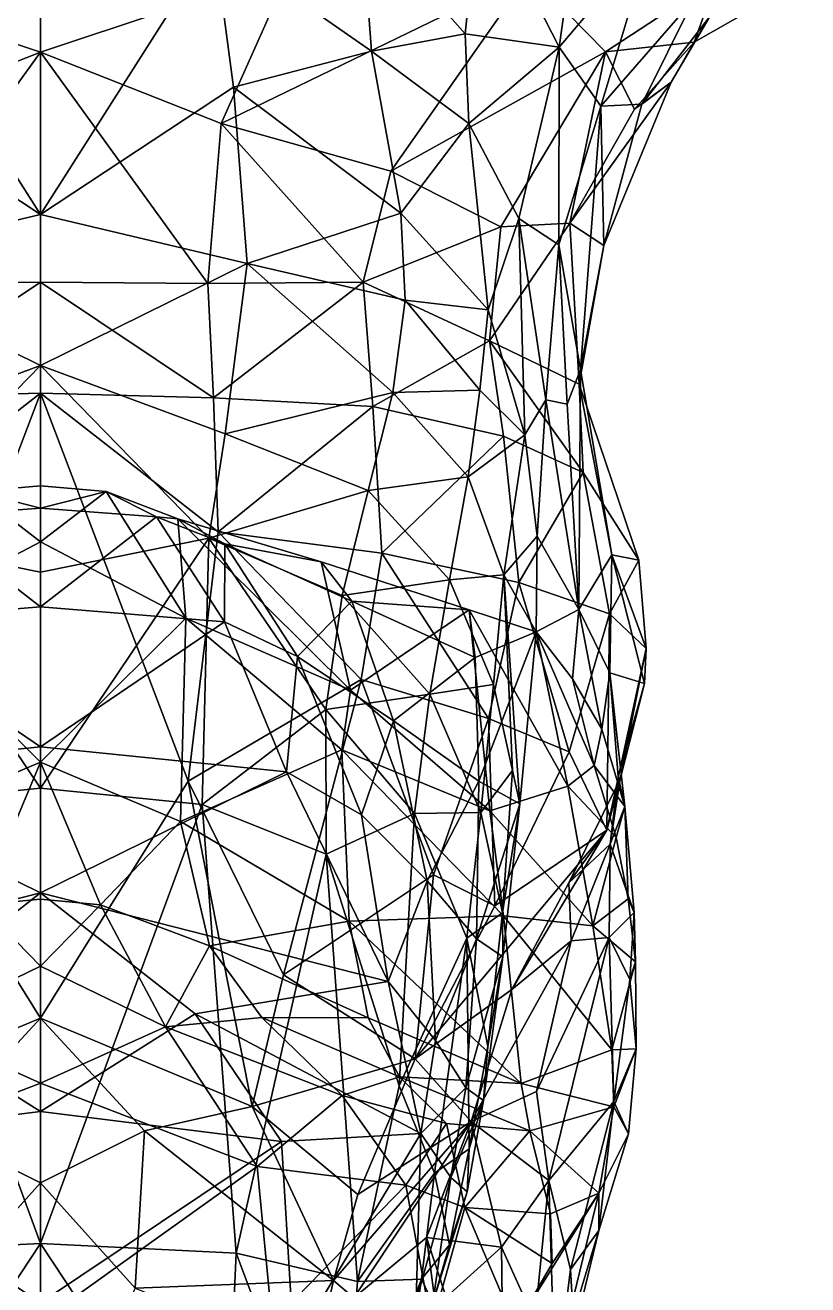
# Model space of a CAD drawing. Extents: x -0.06 to 0.06, y -0.05 to 1.07.
# Drawn here: x -0.0006 to 0.02977, y -0.01437 to 0.03447 of the extents above; entities that cross this region are included whole.
import ezdxf

# ---------------------------------------------------------------- set-up
doc = ezdxf.new("R2010")
doc.units = 0
doc.layers.add('COBRA$LWO', color=1, linetype='CONTINUOUS')

msp = doc.modelspace()

# ---------------------------------------------------------------- linework, layer by layer
at = {"layer": 'COBRA$LWO'}
for points in [[(0, 0.033416, 0.041294), (0, 0.044983, 0.041334), (-0.009688, 0.036657, 0.040534)], [(0, 0.044983, 0.041334), (0, 0.033416, 0.041294), (0.009688, 0.036657, 0.040534)], [(0.017046, 0.039638, 0.011134), (0.021242, 0.041551, 0.018233), (0.020128, 0.033613, 0.018101)], [(0.023711, 0.037838, 0.02518), (0.020128, 0.033613, 0.018101), (0.021242, 0.041551, 0.018233)], [(0.017046, 0.039638, 0.011134), (0.016484, 0.034132, 0.010649), (0.012451, 0.038686, 0.005725)], [(0.017046, 0.039638, 0.011134), (0.020128, 0.033613, 0.018101), (0.016484, 0.034132, 0.010649)], [(0.012451, 0.038686, 0.005725), (0.012849, 0.033455, 0.005369), (0.006733, 0.037715, 0.003066)], [(0.012451, 0.038686, 0.005725), (0.016484, 0.034132, 0.010649), (0.012849, 0.033455, 0.005369)], [(-0.007489, 0.032064, 0.002455), (-0.006733, 0.037715, 0.003066), (0, 0.027129, 0.000963)], [(0, 0.027129, 0.000963), (-0.006733, 0.037715, 0.003066), (0, 0.035083, 0.001779)], [(0.006733, 0.037715, 0.003066), (0, 0.027129, 0.000963), (0, 0.035083, 0.001779)], [(0.006733, 0.037715, 0.003066), (0.007489, 0.032064, 0.002455), (0, 0.027129, 0.000963)], [(0.006733, 0.037715, 0.003066), (0.012849, 0.033455, 0.005369), (0.007489, 0.032064, 0.002455)], [(0.021743, 0.031326, 0.025239), (0.020128, 0.033613, 0.018101), (0.023711, 0.037838, 0.02518)], [(0.021743, 0.031326, 0.025239), (0.023711, 0.037838, 0.02518), (0.025346, 0.035477, 0.030256)], [(0, 0.033416, 0.041294), (-0.009688, 0.036657, 0.040534), (-0.007016, 0.030651, 0.040035)], [(0.009688, 0.036657, 0.040534), (0, 0.033416, 0.041294), (0.007016, 0.030651, 0.040035)], [(0.009688, 0.036657, 0.040534), (0.007016, 0.030651, 0.040035), (0.018956, 0.036458, 0.038569)], [(0.018956, 0.036458, 0.038569), (0.007016, 0.030651, 0.040035), (0.013595, 0.02881, 0.03899)], [(0.018956, 0.036458, 0.038569), (0.013595, 0.02881, 0.03899), (0.021926, 0.03344, 0.037107)], [(0.026256, 0.03628, 0.036354), (0.018956, 0.036458, 0.038569), (0.021926, 0.03344, 0.037107)], [(0.026256, 0.03628, 0.036354), (0.021926, 0.03344, 0.037107), (0.025365, 0.033809, 0.035166)], [(0.029775, 0.036333, 0.034762), (0.025365, 0.033809, 0.035166), (0.025967, 0.034801, 0.032396)], [(0.029775, 0.036333, 0.034762), (0.026256, 0.03628, 0.036354), (0.025365, 0.033809, 0.035166)], [(0.025346, 0.035477, 0.030256), (0.023328, 0.031408, 0.030187), (0.021743, 0.031326, 0.025239)], [(0.025967, 0.034801, 0.032396), (0.023328, 0.031408, 0.030187), (0.025346, 0.035477, 0.030256)], [(0.025967, 0.034801, 0.032396), (0.024468, 0.032252, 0.032833), (0.023328, 0.031408, 0.030187)], [(0.025967, 0.034801, 0.032396), (0.025365, 0.033809, 0.035166), (0.024468, 0.032252, 0.032833)], [(0.016484, 0.034132, 0.010649), (0.016621, 0.030659, 0.00987), (0.012849, 0.033455, 0.005369)], [(0.016484, 0.034132, 0.010649), (0.020128, 0.033613, 0.018101), (0.016621, 0.030659, 0.00987)], [(0.025365, 0.033809, 0.035166), (0.021926, 0.03344, 0.037107), (0.023044, 0.031206, 0.0354)], [(0.025365, 0.033809, 0.035166), (0.023044, 0.031206, 0.0354), (0.024468, 0.032252, 0.032833)], [(0, 0.033416, 0.041294), (-0.007016, 0.030651, 0.040035), (-0.006497, 0.024447, 0.039644)], [(0, 0.024499, 0.040408), (0, 0.033416, 0.041294), (-0.006497, 0.024447, 0.039644)], [(0.007016, 0.030651, 0.040035), (0, 0.033416, 0.041294), (0.006497, 0.024447, 0.039644)], [(0, 0.033416, 0.041294), (0, 0.024499, 0.040408), (0.006497, 0.024447, 0.039644)], [(0.012849, 0.033455, 0.005369), (0.013976, 0.027181, 0.004259), (0.007489, 0.032064, 0.002455)], [(0.012849, 0.033455, 0.005369), (0.016621, 0.030659, 0.00987), (0.013976, 0.027181, 0.004259)], [(0.021926, 0.03344, 0.037107), (0.013595, 0.02881, 0.03899), (0.017863, 0.026648, 0.037369)], [(0.020128, 0.033613, 0.018101), (0.018561, 0.026976, 0.015643), (0.016621, 0.030659, 0.00987)], [(0.021926, 0.03344, 0.037107), (0.017863, 0.026648, 0.037369), (0.020539, 0.026786, 0.035478)], [(0.018561, 0.026976, 0.015643), (0.020128, 0.033613, 0.018101), (0.020117, 0.025945, 0.021638)], [(0.021743, 0.031326, 0.025239), (0.020117, 0.025945, 0.021638), (0.020128, 0.033613, 0.018101)], [(0.023044, 0.031206, 0.0354), (0.021926, 0.03344, 0.037107), (0.020539, 0.026786, 0.035478)], [(0.024468, 0.032252, 0.032833), (0.020539, 0.026786, 0.035478), (0.021853, 0.02593, 0.03096)], [(0.023044, 0.031206, 0.0354), (0.020539, 0.026786, 0.035478), (0.024468, 0.032252, 0.032833)], [(0.023328, 0.031408, 0.030187), (0.024468, 0.032252, 0.032833), (0.021853, 0.02593, 0.03096)], [(-0.008025, 0.025222, 0.001573), (-0.007489, 0.032064, 0.002455), (0, 0.027129, 0.000963)], [(0.007489, 0.032064, 0.002455), (0.008025, 0.025222, 0.001573), (0, 0.027129, 0.000963)], [(0.007489, 0.032064, 0.002455), (0.013976, 0.027181, 0.004259), (0.008025, 0.025222, 0.001573)], [(0.021743, 0.031326, 0.025239), (0.020952, 0.021118, 0.026563), (0.020117, 0.025945, 0.021638)], [(0.021743, 0.031326, 0.025239), (0.021853, 0.02593, 0.03096), (0.020952, 0.021118, 0.026563)], [(0.023328, 0.031408, 0.030187), (0.021853, 0.02593, 0.03096), (0.021743, 0.031326, 0.025239)], [(0.007016, 0.030651, 0.040035), (0.006497, 0.024447, 0.039644), (0.012519, 0.024508, 0.038642)], [(0.013595, 0.02881, 0.03899), (0.007016, 0.030651, 0.040035), (0.012519, 0.024508, 0.038642)], [(0.016621, 0.030659, 0.00987), (0.017375, 0.023435, 0.007654), (0.013976, 0.027181, 0.004259)], [(0.016621, 0.030659, 0.00987), (0.018561, 0.026976, 0.015643), (0.017375, 0.023435, 0.007654)], [(0.013595, 0.02881, 0.03899), (0.012519, 0.024508, 0.038642), (0.017863, 0.026648, 0.037369)], [(-0.008025, 0.025222, 0.001573), (0, 0.027129, 0.000963), (0, 0.02127, 0.000656)], [(0, 0.027129, 0.000963), (0.008025, 0.025222, 0.001573), (0, 0.02127, 0.000656)], [(0.013976, 0.027181, 0.004259), (0.014146, 0.023805, 0.0037), (0.008025, 0.025222, 0.001573)], [(0.013976, 0.027181, 0.004259), (0.017375, 0.023435, 0.007654), (0.014146, 0.023805, 0.0037)], [(0.018561, 0.026976, 0.015643), (0.018787, 0.018585, 0.011687), (0.017375, 0.023435, 0.007654)], [(0.018561, 0.026976, 0.015643), (0.019614, 0.019942, 0.017611), (0.018787, 0.018585, 0.011687)], [(0.019614, 0.019942, 0.017611), (0.018561, 0.026976, 0.015643), (0.020117, 0.025945, 0.021638)], [(0.012519, 0.024508, 0.038642), (0.017427, 0.022234, 0.037419), (0.017863, 0.026648, 0.037369)], [(0.020902, 0.020546, 0.032439), (0.020539, 0.026786, 0.035478), (0.017427, 0.022234, 0.037419)], [(0.017863, 0.026648, 0.037369), (0.017427, 0.022234, 0.037419), (0.020539, 0.026786, 0.035478)], [(0.020539, 0.026786, 0.035478), (0.020902, 0.020546, 0.032439), (0.021853, 0.02593, 0.03096)], [(0.020117, 0.025945, 0.021638), (0.020433, 0.019774, 0.021713), (0.019614, 0.019942, 0.017611)], [(0.020433, 0.019774, 0.021713), (0.020117, 0.025945, 0.021638), (0.020952, 0.021118, 0.026563)], [(0.020952, 0.021118, 0.026563), (0.021853, 0.02593, 0.03096), (0.020902, 0.020546, 0.032439)], [(-0.00717, 0.018622, 0.001058), (-0.008025, 0.025222, 0.001573), (0, 0.02127, 0.000656)], [(0.008025, 0.025222, 0.001573), (0.00717, 0.018622, 0.001058), (0, 0.02127, 0.000656)], [(0.008025, 0.025222, 0.001573), (0.013666, 0.020223, 0.003102), (0.00717, 0.018622, 0.001058)], [(0.014146, 0.023805, 0.0037), (0.013666, 0.020223, 0.003102), (0.008025, 0.025222, 0.001573)], [(0, 0.020194, 0.040423), (0, 0.024499, 0.040408), (-0.006709, 0.020018, 0.039818)], [(-0.006497, 0.024447, 0.039644), (-0.006709, 0.020018, 0.039818), (0, 0.024499, 0.040408)], [(0, 0.024499, 0.040408), (0, 0.020194, 0.040423), (0.006709, 0.020018, 0.039818)], [(0.006709, 0.020018, 0.039818), (0.006497, 0.024447, 0.039644), (0, 0.024499, 0.040408)], [(0.006497, 0.024447, 0.039644), (0.006709, 0.020018, 0.039818), (0.012519, 0.024508, 0.038642)], [(0.012897, 0.019679, 0.038597), (0.012519, 0.024508, 0.038642), (0.006709, 0.020018, 0.039818)], [(0.012897, 0.019679, 0.038597), (0.017427, 0.022234, 0.037419), (0.012519, 0.024508, 0.038642)], [(0.014146, 0.023805, 0.0037), (0.017049, 0.02031, 0.00637), (0.013666, 0.020223, 0.003102)], [(0.017375, 0.023435, 0.007654), (0.017049, 0.02031, 0.00637), (0.014146, 0.023805, 0.0037)], [(0.017375, 0.023435, 0.007654), (0.018787, 0.018585, 0.011687), (0.017049, 0.02031, 0.00637)], [(0.017966, 0.01853, 0.037479), (0.017427, 0.022234, 0.037419), (0.012897, 0.019679, 0.038597)], [(0.017427, 0.022234, 0.037419), (0.021054, 0.017119, 0.035008), (0.020902, 0.020546, 0.032439)], [(0.021054, 0.017119, 0.035008), (0.017427, 0.022234, 0.037419), (0.017966, 0.01853, 0.037479)], [(-0.006533, 0.014582, 0.000945), (-0.00717, 0.018622, 0.001058), (0, 0.02127, 0.000656)], [(0, 0.02127, 0.000656), (0, 0.013255, 0.000689), (-0.006533, 0.014582, 0.000945)], [(0, 0.013255, 0.000689), (0, 0.02127, 0.000656), (0.006533, 0.014582, 0.000945)], [(0.00717, 0.018622, 0.001058), (0.006533, 0.014582, 0.000945), (0, 0.02127, 0.000656)], [(0.020952, 0.021118, 0.026563), (0.020891, 0.011811, 0.020794), (0.020433, 0.019774, 0.021713)], [(0.020952, 0.021118, 0.026563), (0.022165, 0.013937, 0.026147), (0.020891, 0.011811, 0.020794)], [(0.020902, 0.020546, 0.032439), (0.022165, 0.013937, 0.026147), (0.020952, 0.021118, 0.026563)], [(0.022165, 0.013937, 0.026147), (0.020902, 0.020546, 0.032439), (0.023223, 0.013728, 0.030612)], [(0.023223, 0.013728, 0.030612), (0.020902, 0.020546, 0.032439), (0.021054, 0.017119, 0.035008)], [(-0.006709, 0.020018, 0.039818), (-0.006891, 0.014826, 0.040316), (0, 0.020194, 0.040423)], [(-0.006891, 0.014826, 0.040316), (-0.00573, 0.005156, 0.040953), (0, 0.020194, 0.040423)], [(0, -0.004034, 0.041266), (0, 0.020194, 0.040423), (-0.00573, 0.005156, 0.040953)], [(0.006891, 0.014826, 0.040316), (0.006709, 0.020018, 0.039818), (0, 0.020194, 0.040423)], [(0, 0.020194, 0.040423), (0, -0.004034, 0.041266), (0.00573, 0.005156, 0.040953)], [(0.00573, 0.005156, 0.040953), (0.006891, 0.014826, 0.040316), (0, 0.020194, 0.040423)], [(0.013666, 0.020223, 0.003102), (0.012711, 0.016429, 0.002444), (0.00717, 0.018622, 0.001058)], [(0.013666, 0.020223, 0.003102), (0.016597, 0.01696, 0.005557), (0.012711, 0.016429, 0.002444)], [(0.017049, 0.02031, 0.00637), (0.016597, 0.01696, 0.005557), (0.013666, 0.020223, 0.003102)], [(0.017049, 0.02031, 0.00637), (0.018787, 0.018585, 0.011687), (0.016597, 0.01696, 0.005557)], [(0.006709, 0.020018, 0.039818), (0.006891, 0.014826, 0.040316), (0.012897, 0.019679, 0.038597)], [(0.01324, 0.01399, 0.039393), (0.012897, 0.019679, 0.038597), (0.006891, 0.014826, 0.040316)], [(0.012897, 0.019679, 0.038597), (0.01324, 0.01399, 0.039393), (0.017966, 0.01853, 0.037479)], [(0.019614, 0.019942, 0.017611), (0.01927, 0.014649, 0.015152), (0.018787, 0.018585, 0.011687)], [(0.019614, 0.019942, 0.017611), (0.020891, 0.011811, 0.020794), (0.01927, 0.014649, 0.015152)], [(0.020433, 0.019774, 0.021713), (0.020891, 0.011811, 0.020794), (0.019614, 0.019942, 0.017611)], [(0.00717, 0.018622, 0.001058), (0.012711, 0.016429, 0.002444), (0.006533, 0.014582, 0.000945)], [(0.018787, 0.018585, 0.011687), (0.017978, 0.01315, 0.008533), (0.016597, 0.01696, 0.005557)], [(0.01927, 0.014649, 0.015152), (0.017978, 0.01315, 0.008533), (0.018787, 0.018585, 0.011687)], [(0.018555, 0.012859, 0.037668), (0.017966, 0.01853, 0.037479), (0.01324, 0.01399, 0.039393)], [(0.017966, 0.01853, 0.037479), (0.018555, 0.012859, 0.037668), (0.021054, 0.017119, 0.035008)], [(0.022077, 0.011649, 0.034991), (0.021054, 0.017119, 0.035008), (0.018555, 0.012859, 0.037668)], [(0.021054, 0.017119, 0.035008), (0.022077, 0.011649, 0.034991), (0.023223, 0.013728, 0.030612)], [(0, 0.014435, 0.021163), (-0.002542, 0.016389, 0.020194), (0, 0.016607, 0.020286)], [(0, 0.01574, 0.018208), (0, 0.016607, 0.020286), (-0.002542, 0.016389, 0.020194)], [(0.002542, 0.016389, 0.020194), (0, 0.014435, 0.021163), (0, 0.016607, 0.020286)], [(0, 0.016607, 0.020286), (0, 0.01574, 0.018208), (0.002542, 0.016389, 0.020194)], [(0.016597, 0.01696, 0.005557), (0.015875, 0.012962, 0.004395), (0.012711, 0.016429, 0.002444)], [(0.016597, 0.01696, 0.005557), (0.017978, 0.01315, 0.008533), (0.015875, 0.012962, 0.004395)], [(-0.002542, 0.016389, 0.020194), (0, 0.014435, 0.021163), (-0.005635, 0.011477, 0.019618)], [(-0.004503, 0.015398, 0.017953), (0, 0.01574, 0.018208), (-0.002542, 0.016389, 0.020194)], [(0, 0.014435, 0.021163), (0.002542, 0.016389, 0.020194), (0.005635, 0.011477, 0.019618)], [(0, 0.01574, 0.018208), (0.004503, 0.015398, 0.017953), (0.002542, 0.016389, 0.020194)], [(0.005334, 0.015331, 0.019487), (0.005635, 0.011477, 0.019618), (0.002542, 0.016389, 0.020194)], [(0.002542, 0.016389, 0.020194), (0.004503, 0.015398, 0.017953), (0.005334, 0.015331, 0.019487)], [(0.012711, 0.016429, 0.002444), (0.011704, 0.012357, 0.001884), (0.006533, 0.014582, 0.000945)], [(0.012711, 0.016429, 0.002444), (0.015875, 0.012962, 0.004395), (0.011704, 0.012357, 0.001884)], [(0, 0.011917, 0.015258), (0, 0.01574, 0.018208), (-0.004503, 0.015398, 0.017953)], [(0, 0.01574, 0.018208), (0, 0.011917, 0.015258), (0.004503, 0.015398, 0.017953)], [(-0.007134, 0.011338, 0.014935), (0, 0.011917, 0.015258), (-0.004503, 0.015398, 0.017953)], [(0, 0.011917, 0.015258), (0.007134, 0.011338, 0.014935), (0.004503, 0.015398, 0.017953)], [(0.004503, 0.015398, 0.017953), (0.007134, 0.011338, 0.014935), (0.007155, 0.014362, 0.017414)], [(0.007155, 0.014362, 0.017414), (0.005334, 0.015331, 0.019487), (0.004503, 0.015398, 0.017953)], [(0.005334, 0.015331, 0.019487), (0.01203, 0.008689, 0.016662), (0.005635, 0.011477, 0.019618)], [(0.01203, 0.008689, 0.016662), (0.005334, 0.015331, 0.019487), (0.01089, 0.013666, 0.018229)], [(0.005334, 0.015331, 0.019487), (0.007155, 0.014362, 0.017414), (0.01089, 0.013666, 0.018229)], [(0.006891, 0.014826, 0.040316), (0.00573, 0.005156, 0.040953), (0.01244, 0.009103, 0.039965)], [(0.01324, 0.01399, 0.039393), (0.006891, 0.014826, 0.040316), (0.01244, 0.009103, 0.039965)], [(0, 0.004885, 0.000723), (-0.006533, 0.014582, 0.000945), (0, 0.013255, 0.000689)], [(-0.006269, 0.004245, 0.000976), (-0.006533, 0.014582, 0.000945), (0, 0.004885, 0.000723)], [(-0.005635, 0.011477, 0.019618), (0, 0.014435, 0.021163), (0, 0.00589, 0.020254)], [(0.006533, 0.014582, 0.000945), (0, 0.004885, 0.000723), (0, 0.013255, 0.000689)], [(0.006533, 0.014582, 0.000945), (0.006269, 0.004245, 0.000976), (0, 0.004885, 0.000723)], [(0, 0.014435, 0.021163), (0.005635, 0.011477, 0.019618), (0, 0.00589, 0.020254)], [(0.006533, 0.014582, 0.000945), (0.011068, 0.007939, 0.001579), (0.006269, 0.004245, 0.000976)], [(0.011704, 0.012357, 0.001884), (0.011068, 0.007939, 0.001579), (0.006533, 0.014582, 0.000945)], [(0.009966, 0.009986, 0.014396), (0.007155, 0.014362, 0.017414), (0.007134, 0.011338, 0.014935)], [(0.007155, 0.014362, 0.017414), (0.009966, 0.009986, 0.014396), (0.012085, 0.012139, 0.016439)], [(0.012085, 0.012139, 0.016439), (0.01089, 0.013666, 0.018229), (0.007155, 0.014362, 0.017414)], [(0.017978, 0.01315, 0.008533), (0.01927, 0.014649, 0.015152), (0.019237, 0.010943, 0.016264)], [(0.020891, 0.011811, 0.020794), (0.019237, 0.010943, 0.016264), (0.01927, 0.014649, 0.015152)], [(0.01324, 0.01399, 0.039393), (0.01244, 0.009103, 0.039965), (0.017379, 0.007589, 0.038651)], [(0.018555, 0.012859, 0.037668), (0.01324, 0.01399, 0.039393), (0.017379, 0.007589, 0.038651)], [(0.022165, 0.013937, 0.026147), (0.022088, 0.009353, 0.022502), (0.020891, 0.011811, 0.020794)], [(0.023508, 0.010303, 0.03099), (0.023223, 0.013728, 0.030612), (0.022077, 0.011649, 0.034991)], [(0.022165, 0.013937, 0.026147), (0.023435, 0.008942, 0.026539), (0.022088, 0.009353, 0.022502)], [(0.023435, 0.008942, 0.026539), (0.022165, 0.013937, 0.026147), (0.023508, 0.010303, 0.03099)], [(0.023223, 0.013728, 0.030612), (0.023508, 0.010303, 0.03099), (0.022165, 0.013937, 0.026147)], [(0.01089, 0.013666, 0.018229), (0.016629, 0.011794, 0.016878), (0.01203, 0.008689, 0.016662)], [(0.01089, 0.013666, 0.018229), (0.012085, 0.012139, 0.016439), (0.016629, 0.011794, 0.016878)], [(0.015875, 0.012962, 0.004395), (0.015107, 0.008535, 0.003298), (0.011704, 0.012357, 0.001884)], [(0.015875, 0.012962, 0.004395), (0.017579, 0.008901, 0.006796), (0.015107, 0.008535, 0.003298)], [(0.017978, 0.01315, 0.008533), (0.017579, 0.008901, 0.006796), (0.015875, 0.012962, 0.004395)], [(0.018555, 0.012859, 0.037668), (0.017379, 0.007589, 0.038651), (0.020511, 0.006294, 0.036492)], [(0.017978, 0.01315, 0.008533), (0.018321, 0.005568, 0.009363), (0.017579, 0.008901, 0.006796)], [(0.018321, 0.005568, 0.009363), (0.017978, 0.01315, 0.008533), (0.018596, 0.004281, 0.011811)], [(0.019237, 0.010943, 0.016264), (0.018596, 0.004281, 0.011811), (0.017978, 0.01315, 0.008533)], [(0.022077, 0.011649, 0.034991), (0.018555, 0.012859, 0.037668), (0.020511, 0.006294, 0.036492)], [(0.011704, 0.012357, 0.001884), (0.015107, 0.008535, 0.003298), (0.011068, 0.007939, 0.001579)], [(0, 0.006493, 0.012166), (0, 0.011917, 0.015258), (-0.007134, 0.011338, 0.014935)], [(0, 0.011917, 0.015258), (0, 0.006493, 0.012166), (0.007134, 0.011338, 0.014935)], [(0.013691, 0.00749, 0.013536), (0.012085, 0.012139, 0.016439), (0.009966, 0.009986, 0.014396)], [(0.017432, 0.004007, 0.014824), (0.01203, 0.008689, 0.016662), (0.016629, 0.011794, 0.016878)], [(0.012085, 0.012139, 0.016439), (0.013691, 0.00749, 0.013536), (0.016864, 0.009949, 0.015458)], [(0.016864, 0.009949, 0.015458), (0.016629, 0.011794, 0.016878), (0.012085, 0.012139, 0.016439)], [(0.020462, 0.004964, 0.015128), (0.016629, 0.011794, 0.016878), (0.019237, 0.010943, 0.016264)], [(0.016629, 0.011794, 0.016878), (0.020462, 0.004964, 0.015128), (0.017432, 0.004007, 0.014824)], [(0.016629, 0.011794, 0.016878), (0.016864, 0.009949, 0.015458), (0.019237, 0.010943, 0.016264)], [(0.019237, 0.010943, 0.016264), (0.020891, 0.011811, 0.020794), (0.020645, 0.009122, 0.017231)], [(0.020645, 0.009122, 0.017231), (0.020891, 0.011811, 0.020794), (0.021787, 0.007176, 0.018056)], [(0.020891, 0.011811, 0.020794), (0.022088, 0.009353, 0.022502), (0.021787, 0.007176, 0.018056)], [(-0.009542, 0.005518, 0.011779), (0, 0.006493, 0.012166), (-0.007134, 0.011338, 0.014935)], [(-0.005427, 0.003596, 0.018857), (-0.005635, 0.011477, 0.019618), (0, 0.00589, 0.020254)], [(0.005635, 0.011477, 0.019618), (0.005427, 0.003596, 0.018857), (0, 0.00589, 0.020254)], [(0, 0.006493, 0.012166), (0.009542, 0.005518, 0.011779), (0.007134, 0.011338, 0.014935)], [(0.005635, 0.011477, 0.019618), (0.011697, 0.006369, 0.016949), (0.005427, 0.003596, 0.018857)], [(0.01203, 0.008689, 0.016662), (0.011697, 0.006369, 0.016949), (0.005635, 0.011477, 0.019618)], [(0.007134, 0.011338, 0.014935), (0.009542, 0.005518, 0.011779), (0.009966, 0.009986, 0.014396)], [(0.022077, 0.011649, 0.034991), (0.020511, 0.006294, 0.036492), (0.021972, 0.003259, 0.03314)], [(0.023508, 0.010303, 0.03099), (0.022077, 0.011649, 0.034991), (0.021972, 0.003259, 0.03314)], [(0.016864, 0.009949, 0.015458), (0.017003, 0.005153, 0.012593), (0.019237, 0.010943, 0.016264)], [(0.018596, 0.004281, 0.011811), (0.019237, 0.010943, 0.016264), (0.017003, 0.005153, 0.012593)], [(0.021487, 0.005758, 0.016446), (0.020462, 0.004964, 0.015128), (0.019237, 0.010943, 0.016264)], [(0.020645, 0.009122, 0.017231), (0.021487, 0.005758, 0.016446), (0.019237, 0.010943, 0.016264)], [(0.023508, 0.010303, 0.03099), (0.021972, 0.003259, 0.03314), (0.022496, 0.005236, 0.027925)], [(0.023435, 0.008942, 0.026539), (0.023508, 0.010303, 0.03099), (0.022496, 0.005236, 0.027925)], [(0.012455, 0.003848, 0.011222), (0.009966, 0.009986, 0.014396), (0.009542, 0.005518, 0.011779)], [(0.009966, 0.009986, 0.014396), (0.012455, 0.003848, 0.011222), (0.013691, 0.00749, 0.013536)], [(0.017003, 0.005153, 0.012593), (0.016864, 0.009949, 0.015458), (0.013691, 0.00749, 0.013536)], [(0.022088, 0.009353, 0.022502), (0.02267, 0.004168, 0.018957), (0.021787, 0.007176, 0.018056)], [(0.022088, 0.009353, 0.022502), (0.02241, 0.005337, 0.02212), (0.02267, 0.004168, 0.018957)], [(0.022088, 0.009353, 0.022502), (0.023435, 0.008942, 0.026539), (0.02241, 0.005337, 0.02212)], [(0.00943, -0.002353, 0.040949), (0.01244, 0.009103, 0.039965), (0.00573, 0.005156, 0.040953)], [(0.01244, 0.009103, 0.039965), (0.00943, -0.002353, 0.040949), (0.015251, 0.001525, 0.039668)], [(0.017379, 0.007589, 0.038651), (0.01244, 0.009103, 0.039965), (0.015251, 0.001525, 0.039668)], [(0.017579, 0.008901, 0.006796), (0.017084, 0.003943, 0.004996), (0.015107, 0.008535, 0.003298)], [(0.017579, 0.008901, 0.006796), (0.018321, 0.005568, 0.009363), (0.017084, 0.003943, 0.004996)], [(0.020645, 0.009122, 0.017231), (0.021787, 0.007176, 0.018056), (0.021487, 0.005758, 0.016446)], [(0.023435, 0.008942, 0.026539), (0.022496, 0.005236, 0.027925), (0.02241, 0.005337, 0.02212)], [(0.015107, 0.008535, 0.003298), (0.014517, 0.003901, 0.002678), (0.011068, 0.007939, 0.001579)], [(0.01203, 0.008689, 0.016662), (0.017432, 0.004007, 0.014824), (0.011697, 0.006369, 0.016949)], [(0.015107, 0.008535, 0.003298), (0.017084, 0.003943, 0.004996), (0.014517, 0.003901, 0.002678)], [(0.011068, 0.007939, 0.001579), (0.011082, 0.002327, 0.001733), (0.006269, 0.004245, 0.000976)], [(0.011068, 0.007939, 0.001579), (0.014517, 0.003901, 0.002678), (0.011082, 0.002327, 0.001733)], [(0.015005, 0.001286, 0.010426), (0.013691, 0.00749, 0.013536), (0.012455, 0.003848, 0.011222)], [(0.013691, 0.00749, 0.013536), (0.015005, 0.001286, 0.010426), (0.017003, 0.005153, 0.012593)], [(0.017379, 0.007589, 0.038651), (0.015251, 0.001525, 0.039668), (0.017631, 0.000327, 0.038369)], [(0.020511, 0.006294, 0.036492), (0.017379, 0.007589, 0.038651), (0.017631, 0.000327, 0.038369)], [(0.021787, 0.007176, 0.018056), (0.02267, 0.004168, 0.018957), (0.021487, 0.005758, 0.016446)], [(0, 0.000822, 0.009665), (0, 0.006493, 0.012166), (-0.009542, 0.005518, 0.011779)], [(0, 0.006493, 0.012166), (0, 0.000822, 0.009665), (0.009542, 0.005518, 0.011779)], [(0.011697, 0.006369, 0.016949), (0.011971, -0.000276, 0.016442), (0.005427, 0.003596, 0.018857)], [(0.011697, 0.006369, 0.016949), (0.01797, -0.000061, 0.014751), (0.011971, -0.000276, 0.016442)], [(0.017432, 0.004007, 0.014824), (0.01797, -0.000061, 0.014751), (0.011697, 0.006369, 0.016949)], [(-0.005427, 0.003596, 0.018857), (0, 0.00589, 0.020254), (-0.002333, 0.00036, 0.01988)], [(-0.002333, 0.00036, 0.01988), (0, 0.00589, 0.020254), (0, 0.000577, 0.01993)], [(0, 0.00589, 0.020254), (0.002333, 0.00036, 0.01988), (0, 0.000577, 0.01993)], [(0, 0.00589, 0.020254), (0.005427, 0.003596, 0.018857), (0.002333, 0.00036, 0.01988)], [(0.020511, 0.006294, 0.036492), (0.017631, 0.000327, 0.038369), (0.021972, 0.003259, 0.03314)], [(-0.013488, -0.002616, 0.008586), (0, 0.000822, 0.009665), (-0.009542, 0.005518, 0.011779)], [(0, 0.000822, 0.009665), (0.013488, -0.002616, 0.008586), (0.009542, 0.005518, 0.011779)], [(0.009542, 0.005518, 0.011779), (0.013488, -0.002616, 0.008586), (0.012455, 0.003848, 0.011222)], [(0.018321, 0.005568, 0.009363), (0.01793, 0.000053, 0.00679), (0.017084, 0.003943, 0.004996)], [(0.018321, 0.005568, 0.009363), (0.018596, 0.004281, 0.011811), (0.01793, 0.000053, 0.00679)], [(0.021487, 0.005758, 0.016446), (0.022342, 0.002968, 0.016566), (0.020462, 0.004964, 0.015128)], [(0.02267, 0.004168, 0.018957), (0.022342, 0.002968, 0.016566), (0.021487, 0.005758, 0.016446)], [(-0.00573, 0.005156, 0.040953), (-0.008213, -0.007464, 0.041233), (0, -0.004034, 0.041266)], [(-0.006269, 0.004245, 0.000976), (0, 0.004885, 0.000723), (0, -0.012771, 0.001978)], [(0.008213, -0.007464, 0.041233), (0.00573, 0.005156, 0.040953), (0, -0.004034, 0.041266)], [(0, 0.004885, 0.000723), (0.006269, 0.004245, 0.000976), (0, -0.012771, 0.001978)], [(0.00573, 0.005156, 0.040953), (0.008213, -0.007464, 0.041233), (0.00943, -0.002353, 0.040949)], [(0.016924, -0.000955, 0.009483), (0.017003, 0.005153, 0.012593), (0.015005, 0.001286, 0.010426)], [(0.017003, 0.005153, 0.012593), (0.016924, -0.000955, 0.009483), (0.018596, 0.004281, 0.011811)], [(0.021429, -0.000451, 0.014662), (0.017432, 0.004007, 0.014824), (0.020462, 0.004964, 0.015128)], [(0.022342, 0.002968, 0.016566), (0.021429, -0.000451, 0.014662), (0.020462, 0.004964, 0.015128)], [(0.022496, 0.005236, 0.027925), (0.020498, 0.001213, 0.029554), (0.02211, 0.00271, 0.022371)], [(0.022496, 0.005236, 0.027925), (0.021972, 0.003259, 0.03314), (0.020498, 0.001213, 0.029554)], [(0.02241, 0.005337, 0.02212), (0.02211, 0.00271, 0.022371), (0.02267, 0.004168, 0.018957)], [(0.02241, 0.005337, 0.02212), (0.022496, 0.005236, 0.027925), (0.02211, 0.00271, 0.022371)], [(-0.007597, -0.01314, 0.002301), (-0.006269, 0.004245, 0.000976), (0, -0.012771, 0.001978)], [(0.006269, 0.004245, 0.000976), (0.007597, -0.01314, 0.002301), (0, -0.012771, 0.001978)], [(0.006269, 0.004245, 0.000976), (0.011082, 0.002327, 0.001733), (0.007597, -0.01314, 0.002301)], [(0.017084, 0.003943, 0.004996), (0.016538, -0.000937, 0.003906), (0.014517, 0.003901, 0.002678)], [(0.017084, 0.003943, 0.004996), (0.01793, 0.000053, 0.00679), (0.016538, -0.000937, 0.003906)], [(0.017941, -0.00166, 0.008488), (0.018596, 0.004281, 0.011811), (0.016924, -0.000955, 0.009483)], [(0.017432, 0.004007, 0.014824), (0.021429, -0.000451, 0.014662), (0.01797, -0.000061, 0.014751)], [(0.018596, 0.004281, 0.011811), (0.017941, -0.00166, 0.008488), (0.01793, 0.000053, 0.00679)], [(0.023036, 0.000065, 0.01934), (0.02267, 0.004168, 0.018957), (0.02211, 0.00271, 0.022371)], [(0.022808, 0.000596, 0.016675), (0.022342, 0.002968, 0.016566), (0.02267, 0.004168, 0.018957)], [(0.02267, 0.004168, 0.018957), (0.023036, 0.000065, 0.01934), (0.022808, 0.000596, 0.016675)], [(0.005427, 0.003596, 0.018857), (0.006554, -0.001234, 0.018654), (0.002333, 0.00036, 0.01988)], [(0.005427, 0.003596, 0.018857), (0.011971, -0.000276, 0.016442), (0.006554, -0.001234, 0.018654)], [(0.014517, 0.003901, 0.002678), (0.013918, -0.00666, 0.003117), (0.011082, 0.002327, 0.001733)], [(0.012455, 0.003848, 0.011222), (0.013488, -0.002616, 0.008586), (0.015005, 0.001286, 0.010426)], [(0.014517, 0.003901, 0.002678), (0.016538, -0.000937, 0.003906), (0.013918, -0.00666, 0.003117)], [(0.021972, 0.003259, 0.03314), (0.014532, -0.00561, 0.040109), (0.018288, -0.002927, 0.031053)], [(0.021972, 0.003259, 0.03314), (0.017631, 0.000327, 0.038369), (0.014532, -0.00561, 0.040109)], [(0.020498, 0.001213, 0.029554), (0.021972, 0.003259, 0.03314), (0.018288, -0.002927, 0.031053)], [(0.022342, 0.002968, 0.016566), (0.022808, 0.000596, 0.016675), (0.021429, -0.000451, 0.014662)], [(0.02211, 0.00271, 0.022371), (0.020498, 0.001213, 0.029554), (0.020588, -0.001039, 0.02517)], [(0.02211, 0.00271, 0.022371), (0.020588, -0.001039, 0.02517), (0.022066, -0.000902, 0.021637)], [(0.02211, 0.00271, 0.022371), (0.022066, -0.000902, 0.021637), (0.023036, 0.000065, 0.01934)], [(0.011082, 0.002327, 0.001733), (0.0123, -0.014248, 0.003274), (0.007597, -0.01314, 0.002301)], [(0.011082, 0.002327, 0.001733), (0.013918, -0.00666, 0.003117), (0.0123, -0.014248, 0.003274)], [(0.014532, -0.00561, 0.040109), (0.015251, 0.001525, 0.039668), (0.00943, -0.002353, 0.040949)], [(0.017631, 0.000327, 0.038369), (0.015251, 0.001525, 0.039668), (0.014532, -0.00561, 0.040109)], [(0.015324, -0.004905, 0.008015), (0.015005, 0.001286, 0.010426), (0.013488, -0.002616, 0.008586)], [(0.015005, 0.001286, 0.010426), (0.015324, -0.004905, 0.008015), (0.016924, -0.000955, 0.009483)], [(0.020498, 0.001213, 0.029554), (0.018288, -0.002927, 0.031053), (0.020588, -0.001039, 0.02517)], [(-0.006001, -0.003862, 0.008319), (0, 0.000822, 0.009665), (-0.013488, -0.002616, 0.008586)], [(0, 0.000822, 0.009665), (-0.006001, -0.003862, 0.008319), (0, -0.007648, 0.007555)], [(-0.002333, 0.00036, 0.01988), (0, 0.000577, 0.01993), (0, -0.002021, 0.020222)], [(0, 0.000822, 0.009665), (0.006001, -0.003862, 0.008319), (0.013488, -0.002616, 0.008586)], [(0.006001, -0.003862, 0.008319), (0, 0.000822, 0.009665), (0, -0.007648, 0.007555)], [(0, 0.000577, 0.01993), (0.002333, 0.00036, 0.01988), (0, -0.002021, 0.020222)], [(0.022808, 0.000596, 0.016675), (0.023082, -0.001844, 0.016786), (0.021429, -0.000451, 0.014662)], [(0.023082, -0.001844, 0.016786), (0.022808, 0.000596, 0.016675), (0.023036, 0.000065, 0.01934)], [(-0.004852, -0.004366, 0.020638), (-0.002333, 0.00036, 0.01988), (0, -0.002021, 0.020222)], [(0.002333, 0.00036, 0.01988), (0.004852, -0.004366, 0.020638), (0, -0.002021, 0.020222)], [(0.002333, 0.00036, 0.01988), (0.006554, -0.001234, 0.018654), (0.004852, -0.004366, 0.020638)], [(0.01793, 0.000053, 0.00679), (0.017354, -0.005127, 0.005182), (0.016538, -0.000937, 0.003906)], [(0.01793, 0.000053, 0.00679), (0.017941, -0.00166, 0.008488), (0.017354, -0.005127, 0.005182)], [(0.022865, -0.002532, 0.019519), (0.023036, 0.000065, 0.01934), (0.022066, -0.000902, 0.021637)], [(0.023036, 0.000065, 0.01934), (0.022865, -0.002532, 0.019519), (0.023082, -0.001844, 0.016786)], [(0.011971, -0.000276, 0.016442), (0.01271, -0.004018, 0.016481), (0.006554, -0.001234, 0.018654)], [(0.01797, -0.000061, 0.014751), (0.018656, -0.006571, 0.014788), (0.011971, -0.000276, 0.016442)], [(0.011971, -0.000276, 0.016442), (0.018656, -0.006571, 0.014788), (0.01271, -0.004018, 0.016481)], [(0.01797, -0.000061, 0.014751), (0.022173, -0.005264, 0.014747), (0.018656, -0.006571, 0.014788)], [(0.021429, -0.000451, 0.014662), (0.022173, -0.005264, 0.014747), (0.01797, -0.000061, 0.014751)], [(0.022173, -0.005264, 0.014747), (0.021429, -0.000451, 0.014662), (0.023082, -0.001844, 0.016786)], [(0.016538, -0.000937, 0.003906), (0.015291, -0.010038, 0.004098), (0.013918, -0.00666, 0.003117)], [(0.016538, -0.000937, 0.003906), (0.016632, -0.009106, 0.004902), (0.015291, -0.010038, 0.004098)], [(0.016504, -0.006734, 0.007325), (0.016924, -0.000955, 0.009483), (0.015324, -0.004905, 0.008015)], [(0.016924, -0.000955, 0.009483), (0.016504, -0.006734, 0.007325), (0.017941, -0.00166, 0.008488)], [(0.017354, -0.005127, 0.005182), (0.016632, -0.009106, 0.004902), (0.016538, -0.000937, 0.003906)], [(0.019244, -0.006881, 0.026369), (0.019728, -0.010334, 0.025162), (0.022066, -0.000902, 0.021637)], [(0.020588, -0.001039, 0.02517), (0.019244, -0.006881, 0.026369), (0.022066, -0.000902, 0.021637)], [(0.022066, -0.000902, 0.021637), (0.019728, -0.010334, 0.025162), (0.022247, -0.007263, 0.020322)], [(0.022247, -0.007263, 0.020322), (0.022865, -0.002532, 0.019519), (0.022066, -0.000902, 0.021637)], [(0.006554, -0.001234, 0.018654), (0.008593, -0.00401, 0.01884), (0.004852, -0.004366, 0.020638)], [(0.006554, -0.001234, 0.018654), (0.01271, -0.004018, 0.016481), (0.008593, -0.00401, 0.01884)], [(0.018288, -0.002927, 0.031053), (0.016716, -0.008038, 0.033234), (0.020588, -0.001039, 0.02517)], [(0.020588, -0.001039, 0.02517), (0.016716, -0.008038, 0.033234), (0.019244, -0.006881, 0.026369)], [(0.01719, -0.00722, 0.006429), (0.017941, -0.00166, 0.008488), (0.016504, -0.006734, 0.007325)], [(0.017941, -0.00166, 0.008488), (0.01719, -0.00722, 0.006429), (0.017354, -0.005127, 0.005182)], [(0.023082, -0.001844, 0.016786), (0.023114, -0.005222, 0.017059), (0.022173, -0.005264, 0.014747)], [(0.023114, -0.005222, 0.017059), (0.023082, -0.001844, 0.016786), (0.022865, -0.002532, 0.019519)], [(-0.004852, -0.004366, 0.020638), (0, -0.002021, 0.020222), (0, -0.006548, 0.021235)], [(0, -0.002021, 0.020222), (0.004852, -0.004366, 0.020638), (0, -0.006548, 0.021235)], [(0.00943, -0.002353, 0.040949), (0.008213, -0.007464, 0.041233), (0.014532, -0.00561, 0.040109)], [(0.006001, -0.003862, 0.008319), (0.014755, -0.008508, 0.007336), (0.013488, -0.002616, 0.008586)], [(0.013488, -0.002616, 0.008586), (0.014755, -0.008508, 0.007336), (0.015324, -0.004905, 0.008015)], [(0.018288, -0.002927, 0.031053), (0.014532, -0.00561, 0.040109), (0.016716, -0.008038, 0.033234)], [(0.022865, -0.002532, 0.019519), (0.022247, -0.007263, 0.020322), (0.023114, -0.005222, 0.017059)], [(0, -0.007648, 0.007555), (-0.006001, -0.003862, 0.008319), (-0.009348, -0.008818, 0.007481)], [(0.006001, -0.003862, 0.008319), (0, -0.007648, 0.007555), (0.009348, -0.008818, 0.007481)], [(0.006001, -0.003862, 0.008319), (0.009348, -0.008818, 0.007481), (0.014755, -0.008508, 0.007336)], [(-0.008407, -0.009789, 0.021241), (-0.004852, -0.004366, 0.020638), (0, -0.006548, 0.021235)], [(-0.004035, -0.008399, 0.041094), (0, -0.004034, 0.041266), (-0.008213, -0.007464, 0.041233)], [(0, -0.01042, 0.040617), (0, -0.004034, 0.041266), (-0.004035, -0.008399, 0.041094)], [(0, -0.004034, 0.041266), (0.004035, -0.008399, 0.041094), (0.008213, -0.007464, 0.041233)], [(0, -0.004034, 0.041266), (0, -0.01042, 0.040617), (0.004035, -0.008399, 0.041094)], [(0.004852, -0.004366, 0.020638), (0.008407, -0.009789, 0.021241), (0, -0.006548, 0.021235)], [(0.008593, -0.00401, 0.01884), (0.011703, -0.00703, 0.020529), (0.004852, -0.004366, 0.020638)], [(0.004852, -0.004366, 0.020638), (0.011703, -0.00703, 0.020529), (0.008407, -0.009789, 0.021241)], [(0.008593, -0.00401, 0.01884), (0.013928, -0.006305, 0.016817), (0.011703, -0.00703, 0.020529)], [(0.01271, -0.004018, 0.016481), (0.013928, -0.006305, 0.016817), (0.008593, -0.00401, 0.01884)], [(0.01271, -0.004018, 0.016481), (0.018656, -0.006571, 0.014788), (0.013928, -0.006305, 0.016817)], [(0.015324, -0.004905, 0.008015), (0.014755, -0.008508, 0.007336), (0.016504, -0.006734, 0.007325)], [(0.017354, -0.005127, 0.005182), (0.01719, -0.00722, 0.006429), (0.016632, -0.009106, 0.004902)], [(0.022173, -0.005264, 0.014747), (0.022246, -0.007473, 0.015004), (0.018656, -0.006571, 0.014788)], [(0.022246, -0.007473, 0.015004), (0.022173, -0.005264, 0.014747), (0.023114, -0.005222, 0.017059)], [(0.023114, -0.005222, 0.017059), (0.022819, -0.008513, 0.017617), (0.022246, -0.007473, 0.015004)], [(0.022819, -0.008513, 0.017617), (0.023114, -0.005222, 0.017059), (0.022247, -0.007263, 0.020322)], [(0.012308, -0.010875, 0.041201), (0.014532, -0.00561, 0.040109), (0.008213, -0.007464, 0.041233)], [(0.014532, -0.00561, 0.040109), (0.012308, -0.010875, 0.041201), (0.016716, -0.008038, 0.033234)], [(0.013928, -0.006305, 0.016817), (0.015758, -0.008117, 0.017276), (0.011703, -0.00703, 0.020529)], [(0.013928, -0.006305, 0.016817), (0.018991, -0.008404, 0.01524), (0.015758, -0.008117, 0.017276)], [(0.018656, -0.006571, 0.014788), (0.018991, -0.008404, 0.01524), (0.013928, -0.006305, 0.016817)], [(-0.008407, -0.009789, 0.021241), (0, -0.006548, 0.021235), (0, -0.015795, 0.020878)], [(0, -0.006548, 0.021235), (0.008407, -0.009789, 0.021241), (0, -0.015795, 0.020878)], [(0.013918, -0.00666, 0.003117), (0.015291, -0.010038, 0.004098), (0.0123, -0.014248, 0.003274)], [(0.014755, -0.008508, 0.007336), (0.015928, -0.010212, 0.006886), (0.016504, -0.006734, 0.007325)], [(0.016504, -0.006734, 0.007325), (0.015928, -0.010212, 0.006886), (0.01719, -0.00722, 0.006429)], [(0.018656, -0.006571, 0.014788), (0.022246, -0.007473, 0.015004), (0.018991, -0.008404, 0.01524)], [(0.011703, -0.00703, 0.020529), (0.014179, -0.010505, 0.020558), (0.008407, -0.009789, 0.021241)], [(0.011703, -0.00703, 0.020529), (0.015758, -0.008117, 0.017276), (0.014179, -0.010505, 0.020558)], [(0.015928, -0.010212, 0.006886), (0.01655, -0.010771, 0.006217), (0.01719, -0.00722, 0.006429)], [(0.01719, -0.00722, 0.006429), (0.01655, -0.010771, 0.006217), (0.016632, -0.009106, 0.004902)], [(0.019244, -0.006881, 0.026369), (0.016716, -0.008038, 0.033234), (0.019728, -0.010334, 0.025162)], [(0.022247, -0.007263, 0.020322), (0.019728, -0.010334, 0.025162), (0.02057, -0.013774, 0.021933)], [(0.022247, -0.007263, 0.020322), (0.02057, -0.013774, 0.021933), (0.021664, -0.012269, 0.018495)], [(0.022819, -0.008513, 0.017617), (0.022247, -0.007263, 0.020322), (0.021664, -0.012269, 0.018495)], [(0, -0.007648, 0.007555), (-0.009348, -0.008818, 0.007481), (0, -0.015071, 0.006643)], [(0.009348, -0.008818, 0.007481), (0, -0.007648, 0.007555), (0, -0.015071, 0.006643)], [(0.004035, -0.008399, 0.041094), (0.011374, -0.014208, 0.041529), (0.008213, -0.007464, 0.041233)], [(0.008213, -0.007464, 0.041233), (0.011374, -0.014208, 0.041529), (0.012308, -0.010875, 0.041201)], [(0.022246, -0.007473, 0.015004), (0.021663, -0.010823, 0.015901), (0.018991, -0.008404, 0.01524)], [(0.021663, -0.010823, 0.015901), (0.022246, -0.007473, 0.015004), (0.022819, -0.008513, 0.017617)], [(0.011374, -0.014208, 0.041529), (0.012154, -0.014875, 0.038439), (0.016716, -0.008038, 0.033234)], [(0.012308, -0.010875, 0.041201), (0.011374, -0.014208, 0.041529), (0.016716, -0.008038, 0.033234)], [(0.016716, -0.008038, 0.033234), (0.012154, -0.014875, 0.038439), (0.014976, -0.012537, 0.032838)], [(0.015758, -0.008117, 0.017276), (0.016471, -0.011372, 0.019577), (0.014179, -0.010505, 0.020558)], [(0.016716, -0.008038, 0.033234), (0.014976, -0.012537, 0.032838), (0.01789, -0.012907, 0.028779)], [(0.015758, -0.008117, 0.017276), (0.018991, -0.008404, 0.01524), (0.016471, -0.011372, 0.019577)], [(0.019728, -0.010334, 0.025162), (0.016716, -0.008038, 0.033234), (0.01789, -0.012907, 0.028779)], [(-0.003675, -0.014496, 0.040358), (0, -0.01042, 0.040617), (-0.004035, -0.008399, 0.041094)], [(0, -0.01042, 0.040617), (0.003675, -0.014496, 0.040358), (0.004035, -0.008399, 0.041094)], [(0.004035, -0.008399, 0.041094), (0.003675, -0.014496, 0.040358), (0.011374, -0.014208, 0.041529)], [(0.014755, -0.008508, 0.007336), (0.009348, -0.008818, 0.007481), (0.009831, -0.016728, 0.007217)], [(0.014755, -0.008508, 0.007336), (0.009831, -0.016728, 0.007217), (0.014573, -0.014998, 0.007313)], [(0.014755, -0.008508, 0.007336), (0.014573, -0.014998, 0.007313), (0.015928, -0.010212, 0.006886)], [(0.018991, -0.008404, 0.01524), (0.019787, -0.011622, 0.016544), (0.016471, -0.011372, 0.019577)], [(0.018991, -0.008404, 0.01524), (0.021663, -0.010823, 0.015901), (0.019787, -0.011622, 0.016544)], [(0.022819, -0.008513, 0.017617), (0.021664, -0.012269, 0.018495), (0.021663, -0.010823, 0.015901)], [(-0.009831, -0.016728, 0.007217), (0, -0.015071, 0.006643), (-0.009348, -0.008818, 0.007481)], [(0, -0.015071, 0.006643), (0.009831, -0.016728, 0.007217), (0.009348, -0.008818, 0.007481)], [(0.016632, -0.009106, 0.004902), (0.015873, -0.012827, 0.005318), (0.015291, -0.010038, 0.004098)], [(0.016632, -0.009106, 0.004902), (0.01655, -0.010771, 0.006217), (0.015873, -0.012827, 0.005318)], [(-0.008993, -0.015835, 0.020688), (-0.008407, -0.009789, 0.021241), (0, -0.015795, 0.020878)], [(0.008407, -0.009789, 0.021241), (0.008993, -0.015835, 0.020688), (0, -0.015795, 0.020878)], [(0.008407, -0.009789, 0.021241), (0.014179, -0.010505, 0.020558), (0.008993, -0.015835, 0.020688)], [(0.015291, -0.010038, 0.004098), (0.014778, -0.014156, 0.004797), (0.0123, -0.014248, 0.003274)], [(0.015221, -0.015066, 0.006923), (0.015928, -0.010212, 0.006886), (0.014573, -0.014998, 0.007313)], [(0.015291, -0.010038, 0.004098), (0.015873, -0.012827, 0.005318), (0.014778, -0.014156, 0.004797)], [(0.015928, -0.010212, 0.006886), (0.015221, -0.015066, 0.006923), (0.01655, -0.010771, 0.006217)], [(0, -0.023492, 0.038599), (0, -0.01042, 0.040617), (-0.003675, -0.014496, 0.040358)], [(0, -0.01042, 0.040617), (0, -0.023492, 0.038599), (0.003675, -0.014496, 0.040358)], [(0.014179, -0.010505, 0.020558), (0.015182, -0.015966, 0.02012), (0.008993, -0.015835, 0.020688)], [(0.014179, -0.010505, 0.020558), (0.016471, -0.011372, 0.019577), (0.015182, -0.015966, 0.02012)], [(0.019728, -0.010334, 0.025162), (0.01789, -0.012907, 0.028779), (0.019179, -0.015772, 0.026066)], [(0.019728, -0.010334, 0.025162), (0.019179, -0.015772, 0.026066), (0.01997, -0.018511, 0.023111)], [(0.02057, -0.013774, 0.021933), (0.019728, -0.010334, 0.025162), (0.01997, -0.018511, 0.023111)], [(0.01655, -0.010771, 0.006217), (0.015221, -0.015066, 0.006923), (0.015873, -0.012827, 0.005318)], [(0.019855, -0.013544, 0.017195), (0.021663, -0.010823, 0.015901), (0.018435, -0.016002, 0.017974)], [(0.021663, -0.010823, 0.015901), (0.019822, -0.018357, 0.018654), (0.018435, -0.016002, 0.017974)], [(0.019787, -0.011622, 0.016544), (0.021663, -0.010823, 0.015901), (0.019855, -0.013544, 0.017195)], [(0.021663, -0.010823, 0.015901), (0.021664, -0.012269, 0.018495), (0.019822, -0.018357, 0.018654)], [(0.016471, -0.011372, 0.019577), (0.018435, -0.016002, 0.017974), (0.015182, -0.015966, 0.02012)], [(0.019787, -0.011622, 0.016544), (0.019855, -0.013544, 0.017195), (0.016471, -0.011372, 0.019577)], [(0.016471, -0.011372, 0.019577), (0.019855, -0.013544, 0.017195), (0.018435, -0.016002, 0.017974)], [(0.012154, -0.014875, 0.038439), (0.015374, -0.015543, 0.035225), (0.014976, -0.012537, 0.032838)], [(0.015374, -0.015543, 0.035225), (0.015744, -0.014856, 0.031687), (0.014976, -0.012537, 0.032838)], [(0.014976, -0.012537, 0.032838), (0.015744, -0.014856, 0.031687), (0.01789, -0.012907, 0.028779)], [(0.021664, -0.012269, 0.018495), (0.020703, -0.01621, 0.01972), (0.019822, -0.018357, 0.018654)], [(0.021664, -0.012269, 0.018495), (0.02057, -0.013774, 0.021933), (0.020703, -0.01621, 0.01972)], [(-0.007126, -0.023543, 0.002057), (-0.007597, -0.01314, 0.002301), (0, -0.012771, 0.001978)], [(0, -0.012771, 0.001978), (0, -0.02643, 0.001734), (-0.007126, -0.023543, 0.002057)], [(0, -0.02643, 0.001734), (0, -0.012771, 0.001978), (0.007126, -0.023543, 0.002057)], [(0.007597, -0.01314, 0.002301), (0.007126, -0.023543, 0.002057), (0, -0.012771, 0.001978)], [(0.007597, -0.01314, 0.002301), (0.011594, -0.023771, 0.003186), (0.007126, -0.023543, 0.002057)], [(0.0123, -0.014248, 0.003274), (0.011594, -0.023771, 0.003186), (0.007597, -0.01314, 0.002301)], [(0.015873, -0.012827, 0.005318), (0.015221, -0.015066, 0.006923), (0.014778, -0.014156, 0.004797)], [(0.01789, -0.012907, 0.028779), (0.015744, -0.014856, 0.031687), (0.017934, -0.017024, 0.028035)], [(0.017934, -0.017024, 0.028035), (0.019179, -0.015772, 0.026066), (0.01789, -0.012907, 0.028779)], [(0.0123, -0.014248, 0.003274), (0.014778, -0.014156, 0.004797), (0.011594, -0.023771, 0.003186)], [(0.013375, -0.017772, 0.004229), (0.011594, -0.023771, 0.003186), (0.014778, -0.014156, 0.004797)], [(0.014778, -0.014156, 0.004797), (0.014333, -0.017258, 0.004924), (0.013375, -0.017772, 0.004229)], [(0.014778, -0.014156, 0.004797), (0.015221, -0.015066, 0.006923), (0.014333, -0.017258, 0.004924)], [(0.02057, -0.013774, 0.021933), (0.01997, -0.018511, 0.023111), (0.020703, -0.01621, 0.01972)], [(0.003675, -0.014496, 0.040358), (0.010662, -0.017343, 0.041643), (0.011374, -0.014208, 0.041529)], [(0.011374, -0.014208, 0.041529), (0.010662, -0.017343, 0.041643), (0.012154, -0.014875, 0.038439)]]:
    msp.add_3dface(points, dxfattribs=at)

doc.saveas('drawing.dxf')
